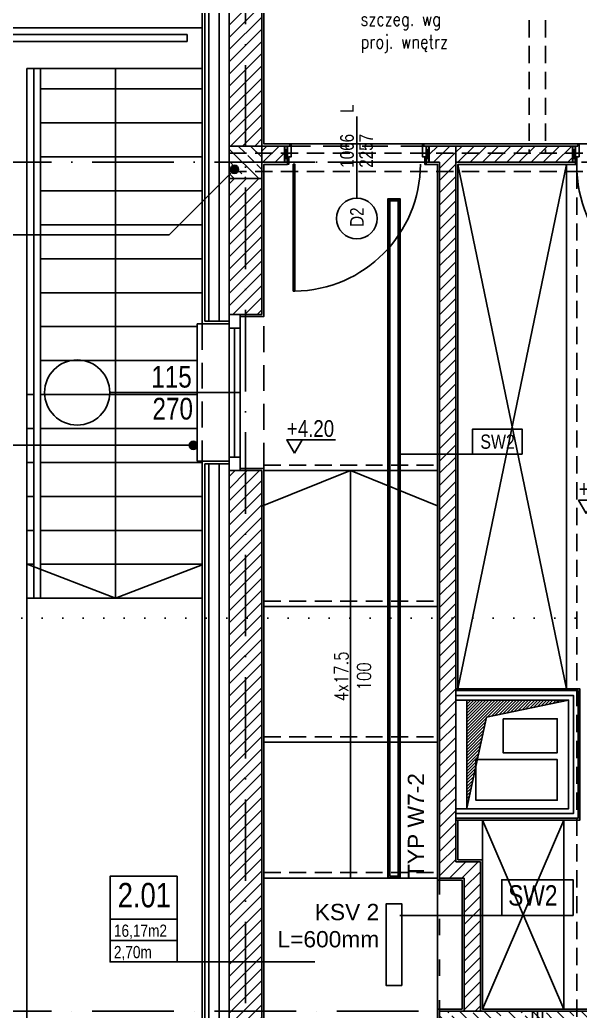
# Model space of a CAD drawing. Header units: millimetres. Extents: x 58205 to 122423, y 1055 to 94479.
# Drawn here: x 68679 to 69092, y 6611 to 7341 of the extents above; entities that cross this region are included whole.
import ezdxf

# ---------------------------------------------------------------- set-up
doc = ezdxf.new("R2010")
doc.units = ezdxf.units.MM
for name, pattern in [('ACAD_ISO03W100', [30, 12, -18]), ('ACAD_ISO07W100', [3, 0, -3]), ('ACAD_ISO10W100', [18, 12, -3, 0, -3]), ('AUDIT_D_080509132939-0', [0]), ('DASHED', [0.75, 0.5, -0.25]), ('HIDDEN', [9.525, 6.35, -3.175])]:
    doc.linetypes.add(name, pattern=pattern)
doc.layers.add('$ oświetlenie $', color=30, linetype='Continuous', lineweight=30)
for name, color, linetype in [('+48_ARMATURA', 251, 'Continuous'), ('+48_HACZE', 253, 'Continuous'), ('+48_KOTY', 3, 'Continuous'), ('+48_MEBLE', 251, 'Continuous'), ('+48_OPISY', 3, 'Continuous'), ('+48_OPISY T', 3, 'Continuous'), ('+48_OPISY_POM', 3, 'Continuous'), ('+48_OPISY_STOLARKA', 3, 'Continuous'), ('+48_OPISY_ŚCIAN', 3, 'Continuous'), ('+48_OSIE', 8, 'Continuous'), ('+48_PODCIĄG', 4, 'ACAD_ISO03W100'), ('+48_PRZEBICIA', 143, 'Continuous'), ('+48_SCHODY', 2, 'Continuous'), ('+48_SCIANY', 1, 'Continuous'), ('+48_SCIANY_DZIAŁOWE', 2, 'Continuous'), ('+48_STOLARKA OKNA', 3, 'Continuous'), ('+48_STOLARKA_DRZWI', 3, 'Continuous'), ('+48_TYNKI', 252, 'Continuous'), ('+48_WENTYLACJA', 2, 'Continuous'), ('+48_WEŁNA', 252, 'Continuous'), ('+48_WIDOK', 5, 'Continuous'), ('+48_ŚCIANY_GK', 42, 'Continuous')]:
    doc.layers.add(name, color=color, linetype=linetype)
doc.styles.get("Standard").update_dxf_attribs({"font": 'ARIAL.TTF'})
doc.styles.add('WRP_ARIAL', font='ARIAL.TTF', dxfattribs={"width": 0.8})
doc.styles.add('wymiary', font='romans.shx', dxfattribs={"width": 0.8})
doc.linetypes.add('BATTING', pattern='A,0.00254,-2.54,[134,ltypeshp.shx,S=2.54,R=0,X=-2.54,Y=0],-5.08,[134,ltypeshp.shx,S=2.54,R=180,X=2.54,Y=0],-2.54', length=10.16254)
doc.linetypes.add('ZIGZAG', pattern='A,0.00254,-5.08,[131,ltypeshp.shx,S=5.08,R=0,X=-5.08,Y=0],-10.16,[131,ltypeshp.shx,S=5.08,R=180,X=5.08,Y=0],-5.08', length=20.32254)

# ---------------------------------------------------------------- blocks, each defined once
blk = doc.blocks.new('SCIANA')
at = {"layer": '+48_OPISY_ŚCIAN', "ltscale": 5}
blk.add_line((-25, 0), (25, 0), dxfattribs=at)
blk.add_lwpolyline([(-60, 0), (-25, 0), (-25, 17.5), (-60, 17.5)], close=True, dxfattribs=at)
at = {"layer": '+48_OPISY_ŚCIAN', "ltscale": 5, "style": 'WRP_ARIAL', "width": 0.8}
blk.add_attdef('TYP', (-53.56, 4.8), '', height=10, dxfattribs=at)
blk = doc.blocks.new('OPISY_POM_METKA')
at = {"layer": '+48_OPISY_POM', "ltscale": 5}
for points in [[(0, -70), (109.7, -70), (109.7, 0), (0, 0)], [(109.7, -105), (0, -105), (0, -70), (109.7, -70)]]:
    blk.add_lwpolyline(points, close=True, dxfattribs=at)
at = {"layer": '+48_OPISY_POM'}
blk.add_lwpolyline([(109.7, -140), (0, -140), (0, -105), (109.7, -105)], close=True, dxfattribs=at)
at = {"layer": '+48_OPISY_POM', "ltscale": 5, "style": 'WRP_ARIAL', "width": 0.8}
for tag, p, height in [('NRPOM', (25.8, -50.8), 40), ('POW', (6.4, -99), 20)]:
    blk.add_attdef(tag, p, '', height=height, dxfattribs=at)
at = {"layer": '+48_OPISY_POM', "style": 'WRP_ARIAL', "width": 0.8}
blk.add_attdef('H', (6.4, -134), '', height=20, dxfattribs=at)
blk = doc.blocks.new('koty')
at = {"layer": '+48_KOTY', "color": 3, "ltscale": 5}
blk.add_line((70403.15, 11224.99), (70423.15, 11224.99), dxfattribs=at)
blk.add_lwpolyline([(70398.6, 11217.11), (70403.15, 11224.99), (70394.05, 11224.99)], close=True, dxfattribs=at)
at = {"layer": '+48_KOTY', "color": 3, "style": 'WRP_ARIAL', "width": 0.8}
blk.add_attdef('POZIOM', (70403.19, 11226.78), '', height=10, dxfattribs=at)
blk = doc.blocks.new('OPIS_STOLARKA')
at = {"layer": '+48_OPISY_STOLARKA'}
blk.add_line((0, 30), (0, -30), dxfattribs=at)
at = {"layer": '+48_STOLARKA_DRZWI'}
blk.add_circle((0, -45), 15, dxfattribs=at)
at = {"layer": '+48_OPISY_STOLARKA', "style": 'WRP_ARIAL', "width": 0.8}
for tag, p in [('SZER', (-2.27, -15.9)), ('WYS', (14.32, -13.58)), ('OZN', (5.03, -51.33))]:
    blk.add_attdef(tag, p, '', height=10, rotation=90, dxfattribs=at)

msp = doc.modelspace()

# ---------------------------------------------------------------- hatches: boundary and pattern name
at = {"layer": '+48_HACZE'}
h = msp.add_hatch(dxfattribs=at)
h.set_pattern_fill('ANSI31', color=256, scale=2, angle=180, style=0)
h.paths.add_polyline_path([(68857.484, 7223.758), (68833.484, 7223.758), (68833.484, 7123.758), (68857.484, 7123.758)])
h.paths.add_polyline_path([(68857.484, 7714.758), (68833.484, 7714.758), (68833.484, 7725.758), (68833.484, 7725.758), (68833.484, 7247.758), (68857.484, 7247.758)])
at = {"layer": '+48_HACZE', "linetype": 'AUDIT_D_080509132939-0'}
h = msp.add_hatch(dxfattribs=at)
h.set_pattern_fill('ANSI33', color=256, scale=2, angle=90, style=0)
h.set_pattern_definition([(135, (4e-10, 770.5), (-8.9802561, -8.9802561), []), (135, (4e-10, 779.48), (-8.9802561, -8.9802561), [6.35, -3.175])])
h.paths.add_polyline_path([(68857.484, 7223.758), (68857.484, 7247.758), (68833.484, 7247.758), (68833.484, 7223.758)])
at = {"layer": '+48_HACZE'}
h = msp.add_hatch(dxfattribs=at)
h.set_pattern_fill('ANSI31', color=256, scale=2, angle=180, style=0)
h.paths.add_polyline_path([(68874.184, 7235.758), (68874.184, 7247.758), (68857.484, 7247.758), (68857.484, 7235.758)])
h = msp.add_hatch(dxfattribs=at)
h.set_pattern_fill('ANSI31', color=256, scale=2, angle=180, style=0)
h.paths.add_polyline_path([(68980.784, 7247.758), (68980.784, 7235.758), (68988.484, 7235.758), (68988.484, 6708.758), (69006.484, 6708.758), (69006.484, 6610.758), (69018.484, 6610.758), (69018.484, 6720.758), (69000.484, 6720.758), (69000.484, 7247.758)])
h = msp.add_hatch(dxfattribs=at)
h.set_pattern_fill('ANSI31', color=256, scale=2, angle=180, style=0)
h.paths.add_polyline_path([(69086.236, 7235.758), (69086.236, 7247.758), (69000.484, 7247.758), (69000.484, 7235.758)])
h = msp.add_hatch(dxfattribs=at)
h.set_pattern_fill('ANSI31', color=256, scale=2, angle=180, style=0)
h.paths.add_polyline_path([(68833.484, 7008.758), (68857.484, 7008.758), (68857.484, 6595.758), (68833.484, 6595.758)])
at = {"layer": '+48_HACZE', "linetype": 'AUDIT_D_080509132939-0'}
h = msp.add_hatch(dxfattribs=at)
h.set_pattern_fill('ANSI33', color=256, scale=2, angle=90, style=0)
h.paths.add_polyline_path([(68988.484, 6610.758), (69712.984, 6610.758), (69712.984, 6595.758), (68988.484, 6595.758)])
at = {"layer": '+48_OPISY T'}
h = msp.add_hatch(color=256, dxfattribs=at)
edge = h.paths.add_edge_path()
edge.add_arc((68837.358, 7230.531), 3, 0, 360)
h = msp.add_hatch(color=256, dxfattribs=at)
edge = h.paths.add_edge_path()
edge.add_arc((68806.984, 7027.374), 3, 0, 360)
at = {"layer": '+48_PRZEBICIA'}
h = msp.add_hatch(dxfattribs=at)
h.set_pattern_fill('ANSI31', color=256, scale=0.5, style=0)
h.set_pattern_definition([(45, (8, 0), (-1.122532015, 1.122532015), [])])
h.paths.add_polyline_path([(69008.484, 6839.758), (69008.484, 6760.258), (69023.003, 6827.323), (69083.484, 6839.758)])

# ---------------------------------------------------------------- linework, layer by layer
at = {"layer": '$ oświetlenie $', "ltscale": 0.15}
for points in [[(68950.586, 6708.758), (68950.586, 7208.758), (68959.086, 7208.758), (68959.086, 6708.758)], [(68951.686, 6709.858), (68951.686, 7207.658), (68957.986, 7207.658), (68957.986, 6709.858)]]:
    msp.add_lwpolyline(points, close=True, dxfattribs=at)
at = {"layer": '+48_ARMATURA'}
for p, q in [((69001.984, 6848.008), (69081.984, 7234.258)), ((69001.984, 7234.258), (69081.984, 6848.008)), ((69079.984, 6751.508), (69019.984, 6612.258)), ((69019.984, 6751.508), (69079.984, 6612.258)), ((69079.984, 6751.508), (69079.984, 6612.258))]:
    msp.add_line(p, q, dxfattribs=at)
for points in [[(68878.184, 7249.258), (68878.184, 7249.258)], [(69081.984, 7234.258), (69081.984, 6848.008)]]:
    msp.add_lwpolyline(points, dxfattribs=at)
at = {"layer": '+48_MEBLE'}
for p, q in [((68813.484, 7334.758), (68364.484, 7334.758)), ((68802.439, 7329.758), (68364.484, 7329.758)), ((68802.439, 7324.758), (68364.484, 7324.758)), ((68684.484, 7304.758), (68684.484, 5628.758)), ((68813.484, 7304.758), (68684.484, 7304.758)), ((68689.484, 7304.758), (68689.484, 6914.758)), ((68694.484, 7304.758), (68694.484, 6914.758)), ((68694.484, 7289.758), (68813.484, 7289.758)), ((68694.484, 7264.758), (68813.484, 7264.758)), ((68694.484, 7239.758), (68813.484, 7239.758)), ((68694.484, 7214.758), (68813.484, 7214.758)), ((68694.484, 7189.758), (68813.484, 7189.758)), ((68694.484, 7164.758), (68813.484, 7164.758)), ((68694.484, 7139.758), (68813.484, 7139.758)), ((68694.484, 7114.758), (68809.984, 7114.758)), ((68694.484, 7089.758), (68809.984, 7089.758)), ((68684.484, 7064.758), (68689.484, 7064.758)), ((68694.484, 7064.758), (68809.984, 7064.758)), ((68683.984, 7039.758), (68689.484, 7039.758)), ((68694.484, 7039.758), (68809.984, 7039.758)), ((68684.484, 7014.758), (68689.484, 7014.758)), ((68694.484, 7014.758), (68813.484, 7014.758)), ((68684.484, 6989.758), (68689.484, 6989.758)), ((68694.484, 6989.758), (68813.484, 6989.758)), ((68684.484, 6964.758), (68689.484, 6964.758)), ((68694.484, 6964.758), (68813.484, 6964.758)), ((68684.484, 6939.758), (68689.484, 6939.758)), ((68694.484, 6939.758), (68813.484, 6939.758)), ((68684.484, 6914.758), (68813.484, 6914.758))]:
    msp.add_line(p, q, dxfattribs=at)
for points in [[(68802.439, 7329.758), (68802.439, 7324.758)], [(68749.734, 7304.758), (68749.734, 6914.758), (68684.734, 6939.758)], [(68749.734, 6914.758), (68813.484, 6939.278)]]:
    msp.add_lwpolyline(points, dxfattribs=at)
at = {"layer": '+48_OPISY'}
for p, q in [((68789.156, 7182.251), (68519.843, 7182.251)), ((68806.984, 7027.374), (68519.843, 7027.374))]:
    msp.add_line(p, q, dxfattribs=at)
at = {"layer": '+48_OPISY', "linetype": 'ACAD_ISO07W100', "ltscale": 5}
msp.add_line((68121.946, 6900.233), (71558.484, 6900.233), dxfattribs=at)
at = {"layer": '+48_OPISY'}
msp.add_lwpolyline([(68789.156, 7182.251), (68837.358, 7230.531)], dxfattribs=at)
at = {"layer": '+48_OPISY T'}
for centre in [(68837.358, 7230.531), (68806.984, 7027.374)]:
    msp.add_circle(centre, 3, dxfattribs=at)
at = {"layer": '+48_OPISY_POM'}
msp.add_lwpolyline([(68795.035, 6647.05), (68896.523, 6647.05)], dxfattribs=at)
at = {"layer": '+48_OSIE', "linetype": 'ACAD_ISO10W100', "ltscale": 5}
for p, q in [((68845.484, 8208.258), (68845.484, 5430.307)), ((68101.946, 7235.758), (71564.484, 7235.758)), ((68101.945, 6610.758), (71564.484, 6610.758)), ((69060.484, 6610.758), (69060.484, 5651.758))]:
    msp.add_line(p, q, dxfattribs=at)
at = {"layer": '+48_PODCIĄG', "linetype": 'HIDDEN', "ltscale": 2}
for p, q in [((69054.484, 7835.758), (69054.484, 7242.608)), ((69066.484, 7835.758), (69066.484, 7242.608)), ((68833.484, 7242.608), (69717.484, 7242.608)), ((68833.483, 7228.908), (69717.484, 7228.908)), ((69089.484, 7228.908), (69089.484, 6595.758)), ((69056.834, 6610.758), (69056.834, 5651.758)), ((69064.134, 6610.758), (69064.134, 5651.758))]:
    msp.add_line(p, q, dxfattribs=at)
at = {"layer": '+48_PRZEBICIA'}
for points in [[(69083.484, 6839.758), (69008.484, 6839.758), (69008.484, 6759.758), (69083.484, 6759.758), (69083.484, 6839.758)], [(69035.14, 6826.017), (69075.14, 6826.017), (69075.14, 6801.017), (69035.14, 6801.017)], [(69015.14, 6796.017), (69075.14, 6796.017), (69075.14, 6766.017), (69015.14, 6766.017)]]:
    msp.add_lwpolyline(points, close=True, dxfattribs=at)
msp.add_lwpolyline([(69008.484, 6760.258), (69023.003, 6827.323), (69083.484, 6839.758)], dxfattribs=at)
at = {"layer": '+48_SCHODY', "color": 2}
for p, q in [((68857.484, 6982.473), (68922.734, 7008.758)), ((68858.984, 7008.758), (68986.984, 7008.758)), ((68922.734, 7008.758), (68922.734, 6708.758)), ((68922.734, 7008.758), (68986.984, 6982.876)), ((68858.984, 6908.758), (68986.984, 6908.758)), ((68858.984, 6808.758), (68986.984, 6808.758)), ((68858.984, 6708.758), (68986.984, 6708.758))]:
    msp.add_line(p, q, dxfattribs=at)
at = {"layer": '+48_SCHODY', "color": 8, "linetype": 'DASHED', "ltscale": 25}
for p, q in [((68858.984, 7012.758), (68986.984, 7012.758)), ((68858.984, 6912.758), (68986.984, 6912.758)), ((68858.984, 6812.758), (68986.984, 6812.758)), ((68858.984, 6712.758), (68986.984, 6712.758))]:
    msp.add_line(p, q, dxfattribs=at)
at = {"layer": '+48_SCIANY'}
for p, q in [((68874.184, 7247.758), (68857.484, 7247.758)), ((68874.184, 7247.758), (68874.184, 7235.758)), ((68980.784, 7247.758), (68980.784, 7235.758)), ((69000.484, 7247.758), (68980.784, 7247.758)), ((69000.484, 6720.758), (69000.484, 7247.758)), ((68874.184, 7235.758), (68857.484, 7235.758)), ((68988.484, 7235.758), (68980.784, 7235.758)), ((68988.484, 6708.758), (68988.484, 7235.758)), ((68833.484, 7008.758), (68857.484, 7008.758)), ((68833.484, 6595.758), (68833.484, 7008.758)), ((68857.484, 6595.758), (68857.484, 7008.758))]:
    msp.add_line(p, q, dxfattribs=at)
at = {"layer": '+48_SCIANY', "ltscale": 0.1}
for p, q in [((69018.484, 6720.758), (69000.484, 6720.758)), ((69006.484, 6708.758), (68988.484, 6708.758))]:
    msp.add_line(p, q, dxfattribs=at)
at = {"layer": '+48_SCIANY', "ltscale": 2}
msp.add_lwpolyline([(68857.484, 7714.758), (68857.484, 7123.758), (68833.484, 7123.758), (68833.484, 7714.758)], dxfattribs=at)
msp.add_lwpolyline([(68833.484, 7223.758), (68857.484, 7223.758), (68857.484, 7247.758), (68833.484, 7247.758)], close=True, dxfattribs=at)
at = {"layer": '+48_SCIANY'}
for points in [[(69000.484, 7247.758), (69086.236, 7247.758), (69086.236, 7235.758), (69000.484, 7235.758)], [(68874.184, 7235.758), (68874.184, 7239.505)], [(69018.484, 6610.758), (69018.484, 6720.758)], [(69006.484, 6610.758), (69006.484, 6708.758)], [(68992.984, 6610.758), (69712.984, 6610.758), (69712.984, 6595.758), (68992.984, 6595.758)]]:
    msp.add_lwpolyline(points, dxfattribs=at)
msp.add_lwpolyline([(68988.484, 6610.758), (69712.984, 6610.758), (69712.984, 6595.758), (68988.484, 6595.758)], close=True, dxfattribs=at)
at = {"layer": '+48_SCIANY_DZIAŁOWE', "linetype": 'Continuous'}
for p, q in [((68874.184, 7235.758), (68876.384, 7247.758)), ((68874.184, 7247.758), (68876.384, 7235.758)), ((68980.784, 7235.758), (68978.584, 7247.758)), ((68980.784, 7247.758), (68978.584, 7235.758)), ((69086.236, 7235.758), (69088.436, 7247.758)), ((69086.236, 7247.758), (69088.436, 7235.758))]:
    msp.add_line(p, q, dxfattribs=at)
at = {"layer": '+48_STOLARKA OKNA'}
for points in [[(68833.484, 7008.758), (68833.484, 7123.758), (68841.484, 7123.758), (68841.484, 7008.758)], [(68833.484, 7113.758), (68833.484, 7123.758), (68841.484, 7123.758), (68841.484, 7113.758)], [(68833.484, 7008.758), (68833.484, 7018.758), (68841.484, 7018.758), (68841.484, 7008.758)]]:
    msp.add_lwpolyline(points, close=True, dxfattribs=at)
msp.add_lwpolyline([(68837.484, 7113.758), (68837.484, 7018.758)], dxfattribs=at)
at = {"layer": '+48_STOLARKA_DRZWI'}
for p, q in [((68876.384, 7234.508), (68876.384, 7235.758)), ((68978.584, 7234.258), (68978.584, 7235.758))]:
    msp.add_line(p, q, dxfattribs=at)
for points in [[(68876.384, 7234.508), (68877.384, 7234.508), (68877.384, 7239.908), (68879.184, 7239.908), (68879.184, 7249.258), (68878.184, 7249.258)], [(68876.384, 7247.758), (68878.184, 7247.758), (68878.184, 7249.258)], [(68978.584, 7234.258), (68977.584, 7234.258), (68977.584, 7239.908), (68975.784, 7239.908), (68975.784, 7249.258), (68976.784, 7249.258)], [(68978.584, 7247.758), (68976.784, 7247.758), (68976.784, 7249.258)], [(69088.436, 7235.758), (69088.436, 7234.258), (69089.436, 7234.258), (69089.436, 7239.908), (69091.236, 7239.908), (69091.236, 7249.258), (69090.236, 7249.258), (69090.236, 7247.758), (69088.436, 7247.758)]]:
    msp.add_lwpolyline(points, dxfattribs=at)
for points in [[(68874.184, 7247.758), (68876.384, 7247.758), (68876.384, 7235.758), (68874.184, 7235.758)], [(68980.784, 7247.758), (68978.584, 7247.758), (68978.584, 7235.758), (68980.784, 7235.758)], [(69086.236, 7247.758), (69088.436, 7247.758), (69088.436, 7235.758), (69086.236, 7235.758)], [(68880.684, 7234.508), (68880.684, 7140.908), (68881.684, 7140.908), (68881.684, 7234.508)]]:
    msp.add_lwpolyline(points, close=True, dxfattribs=at)
for centre, radius, start, end in [((68880.674, 7234.512), 93.609, 270.617723, 359.997693), ((69189.636, 7234.258), 100.2, 180, 267.139741)]:
    msp.add_arc(centre, radius, start, end, dxfattribs=at)
at = {"layer": '+48_TYNKI', "ltscale": 0.15}
for points in [[(68878.184, 7249.258), (68858.984, 7249.258), (68858.984, 7751.258), (68841.484, 7751.258)], [(68976.784, 7249.258), (69090.236, 7249.258)], [(68876.384, 7234.258), (68858.984, 7234.258), (68858.984, 7122.258), (68841.484, 7122.258)], [(68978.584, 7234.258), (68986.984, 7234.258), (68986.984, 6707.258), (69004.984, 6707.258), (69004.984, 6612.258), (68986.984, 6612.258), (68986.984, 6594.258), (69717.484, 6594.258)], [(69088.436, 7234.258), (69001.984, 7234.258), (69001.984, 6848.008)], [(68841.484, 7010.258), (68858.984, 7010.258), (68858.984, 6594.258), (68841.484, 6594.258)], [(69001.984, 6751.508), (69001.984, 6722.258), (69019.984, 6722.258), (69019.984, 6612.258), (69274.984, 6612.258), (69274.984, 6620.758)]]:
    msp.add_lwpolyline(points, dxfattribs=at)
at = {"layer": '+48_WENTYLACJA', "color": 2}
msp.add_lwpolyline([(68960.686, 6629.758), (68948.986, 6629.758), (68948.986, 6689.758), (68960.686, 6689.758)], close=True, dxfattribs=at)
at = {"layer": '+48_WEŁNA', "linetype": 'BATTING', "ltscale": 0.7}
for p, q in [((68825.984, 7118.758), (68825.984, 7754.758)), ((68825.984, 6590.758), (68825.984, 7013.758))]:
    msp.add_line(p, q, dxfattribs=at)
at = {"layer": '+48_WEŁNA', "linetype": 'ZIGZAG', "ltscale": 0.7}
msp.add_lwpolyline([(69000.484, 6756.258), (69086.984, 6756.258), (69086.984, 6843.258), (69000.484, 6843.258)], dxfattribs=at)
at = {"layer": '+48_WIDOK'}
for p, q in [((68813.484, 7756.758), (68813.484, 7116.758)), ((68818.484, 7118.758), (68818.484, 7754.758)), ((68833.484, 7116.758), (68813.484, 7116.758)), ((68833.484, 7015.758), (68813.484, 7015.758)), ((68813.484, 7015.758), (68813.484, 6588.758)), ((68818.484, 6590.758), (68818.484, 7013.758))]:
    msp.add_line(p, q, dxfattribs=at)
at = {"layer": '+48_WIDOK', "color": 2}
for p, q in [((68815.484, 7754.758), (68815.484, 7118.758)), ((68833.484, 7118.758), (68815.484, 7118.758)), ((68833.484, 7013.758), (68815.484, 7013.758)), ((68815.484, 7013.758), (68815.484, 6590.758))]:
    msp.add_line(p, q, dxfattribs=at)
at = {"layer": '+48_WIDOK', "color": 251, "linetype": 'HIDDEN', "ltscale": 3}
for p, q in [((68874.184, 7247.758), (68977.484, 7247.758)), ((68877.484, 7235.758), (68977.484, 7235.758))]:
    msp.add_line(p, q, dxfattribs=at)
at = {"layer": '+48_WIDOK', "linetype": 'HIDDEN', "ltscale": 3}
for p, q in [((68813.484, 7116.758), (68813.484, 7015.758)), ((68858.984, 7010.258), (68858.984, 7122.258))]:
    msp.add_line(p, q, dxfattribs=at)
at = {"layer": '+48_WIDOK', "linetype": 'ACAD_ISO03W100'}
msp.add_line((68988.484, 6708.758), (68988.484, 6610.758), dxfattribs=at)
at = {"layer": '+48_WIDOK', "ltscale": 0.15}
for points in [[(68879.184, 7249.258), (68975.784, 7249.258)], [(69091.236, 7249.258), (69187.836, 7249.258)], [(68986.984, 6707.258), (68986.984, 6612.258)]]:
    msp.add_lwpolyline(points, dxfattribs=at)
at = {"layer": '+48_WIDOK'}
msp.add_lwpolyline([(68813.484, 7116.758), (68809.984, 7116.758), (68809.984, 7015.758), (68813.484, 7015.758)], dxfattribs=at)
at = {"layer": '+48_ŚCIANY_GK'}
msp.add_line((69019.984, 6722.258), (69019.984, 6751.508), dxfattribs=at)
for points in [[(69000.484, 6751.508), (69091.734, 6751.508), (69091.734, 6848.008), (69000.484, 6848.008)], [(69000.484, 6752.758), (69090.484, 6752.758), (69090.484, 6846.758), (69000.484, 6846.758)], [(69000.484, 6759.758), (69083.484, 6759.758), (69083.484, 6839.758), (69000.484, 6839.758)]]:
    msp.add_lwpolyline(points, dxfattribs=at)

# ---------------------------------------------------------------- block references
at = {"layer": '+48_KOTY'}
ref = msp.add_blockref('koty', (-17849.58, -6797.812), dxfattribs=dict(at, xscale=1.231999999701657, yscale=1.231999999697109, zscale=1.231999999697182))
ref.add_attrib('POZIOM', '+4.20', (68875.914, 7033.583), dxfattribs={"color": 3, "height": 12.32, "style": 'WRP_ARIAL', "width": 0.8})
ref = msp.add_blockref('koty', (-17634.62, -6842.197), dxfattribs=dict(at, xscale=1.231999999701657, yscale=1.231999999697109, zscale=1.231999999697182))
ref.add_attrib('POZIOM', '+4.20', (69090.874, 6989.199), dxfattribs={"color": 3, "height": 12.32, "style": 'WRP_ARIAL', "width": 0.8})
at = {"layer": '+48_OPISY_POM'}
ref = msp.add_blockref('OPISY_POM_METKA', (68745.666, 6710.05), dxfattribs=dict(at, xscale=0.4499999999970896, yscale=0.4499999999998181, zscale=0.4499999999997158))
ref.add_attrib('H', '2,70m', (68748.525, 6649.761), dxfattribs={"height": 9, "style": 'WRP_ARIAL', "width": 0.8})
ref.add_attrib('NRPOM', '2.01', (68751.378, 6687.19), dxfattribs={"ltscale": 5, "height": 18, "style": 'WRP_ARIAL', "width": 0.8})
ref.add_attrib('POW', '16,17m2', (68748.525, 6665.511), dxfattribs={"ltscale": 5, "height": 9, "style": 'WRP_ARIAL', "width": 0.8})
at = {"layer": '+48_OPISY_STOLARKA'}
ref = msp.add_blockref('OPIS_STOLARKA', (68927.484, 7239.387), dxfattribs=at)
ref.add_attrib('SZER', '1066     L', (68925.211, 7231.779), dxfattribs={"height": 10, "rotation": 90, "style": 'WRP_ARIAL', "width": 0.8})
ref.add_attrib('WYS', '2257', (68939.31, 7231.779), dxfattribs={"height": 10, "rotation": 90, "style": 'WRP_ARIAL', "width": 0.8})
ref.add_attrib('OZN', 'D2', (68932.509, 7188.235), dxfattribs={"height": 10, "rotation": 90, "style": 'WRP_ARIAL', "width": 0.8})
ref = msp.add_blockref('OPIS_STOLARKA', (68793.484, 7066.258), dxfattribs=dict(at, xscale=1.600000000000364, yscale=1.600000000000364, zscale=1.6, rotation=270))
ref.add_attrib('SZER', '115', (68776.068, 7069.895), dxfattribs={"height": 16, "style": 'WRP_ARIAL', "width": 0.8})
ref.add_attrib('WYS', '270', (68776.951, 7046.352), dxfattribs={"height": 16, "style": 'WRP_ARIAL', "width": 0.8})
at = {"layer": '+48_OPISY_ŚCIAN'}
ref = msp.add_blockref('SCIANA', (68986.306, 7020.799), dxfattribs=dict(at, xscale=-1.049999999999272, yscale=1.050000000000182, zscale=1.05))
ref.add_attrib('TYP', 'SW2', (69018.433, 7024.824), dxfattribs={"ltscale": 5, "height": 10.5, "style": 'WRP_ARIAL', "width": 0.8})
ref = msp.add_blockref('SCIANA', (68996.763, 6681.305), dxfattribs=dict(at, xscale=-1.5, yscale=1.5, zscale=1.5))
ref.add_attrib('TYP', 'SW2', (69038.951, 6688.504), dxfattribs={"ltscale": 5, "height": 15, "style": 'WRP_ARIAL', "width": 0.8})

# ---------------------------------------------------------------- texts
at = {"layer": '$ oświetlenie $', "ltscale": 0.15, "insert": (68965.018, 6708.758), "char_height": 12, "width": 397.19916, "attachment_point": 1, "rotation": 90}
msp.add_mtext('TYP W7-2', dxfattribs=at)
at = {"layer": '+48_OPISY', "insert": (68930.155, 7362.969), "char_height": 10, "width": 235.93626, "attachment_point": 1, "style": 'WRP_ARIAL'}
msp.add_mtext('{\\Fromans|c238;ściana przesuwna\\Pszczeg. wg \\Pproj. wnętrz}', dxfattribs=at)
at = {"layer": '+48_SCHODY', "color": 2, "insert": (68911.114, 6857.262), "char_height": 7.5, "width": 164.86678, "attachment_point": 2, "rotation": 90, "style": 'wymiary'}
msp.add_mtext('{\\H1.333x;4x17.5\\P100}', dxfattribs=at)
at = {"layer": '+48_WENTYLACJA', "color": 2, "insert": (68943.986, 6689.758), "char_height": 12, "width": 397.19916, "attachment_point": 3}
msp.add_mtext('KSV 2\\PL=600mm', dxfattribs=at)

doc.saveas('drawing.dxf')
